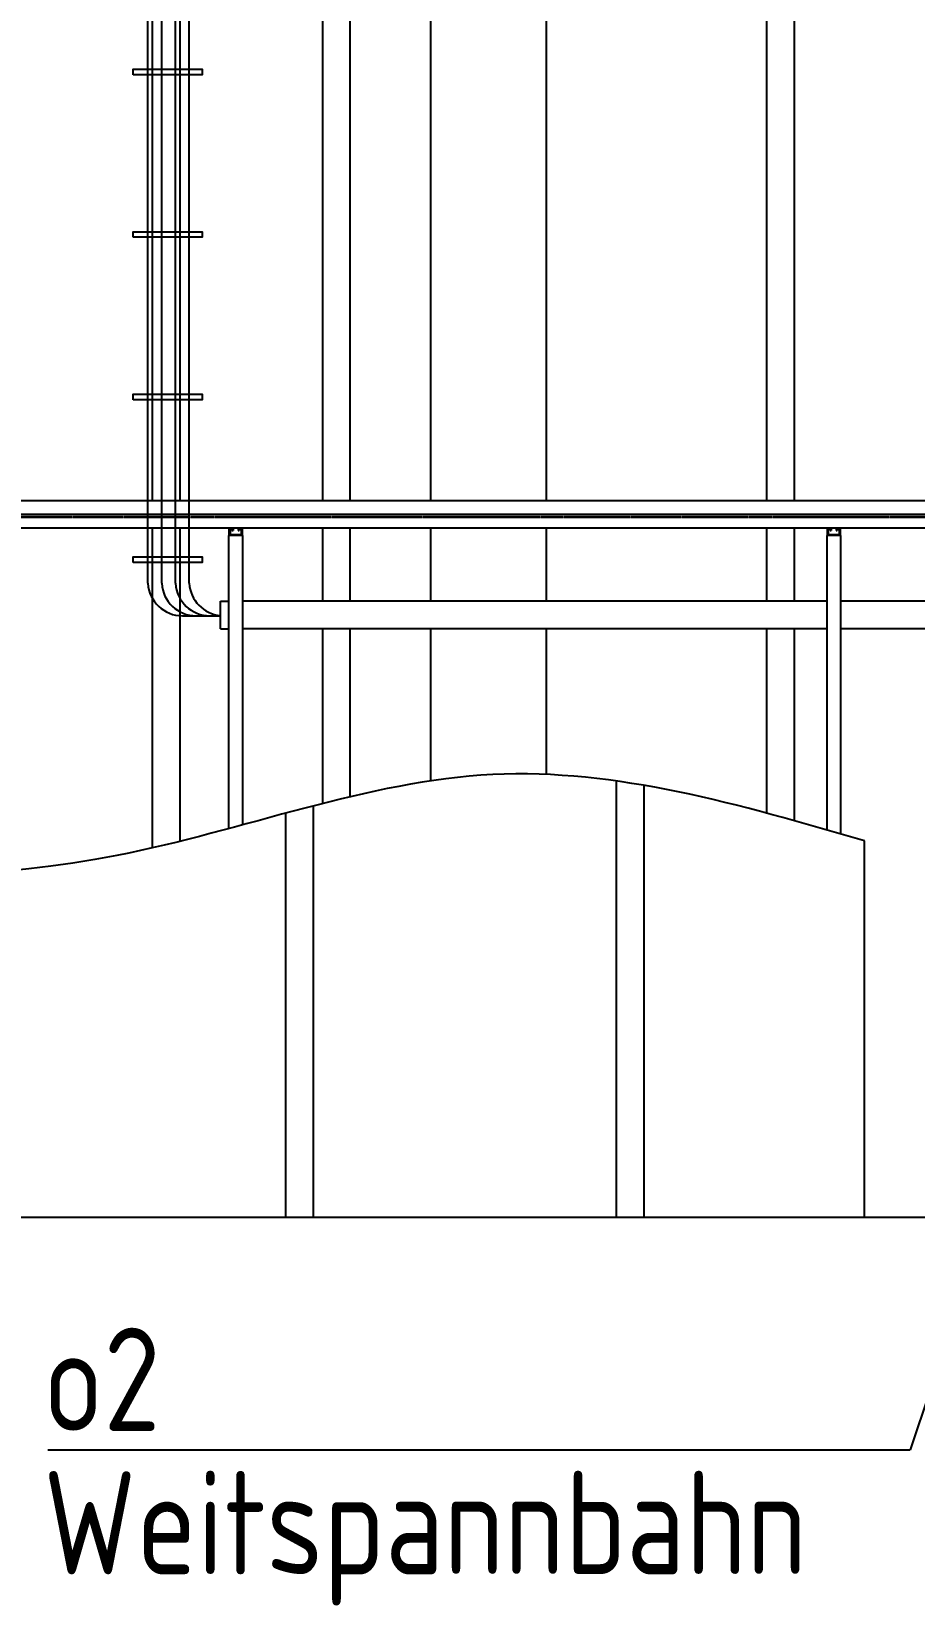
# Model space of a CAD drawing. Header units: millimetres. Extents: x -139278 to 641613, y -260926 to 217780.
# Drawn here: x 136667 to 139872, y 3902 to 9616 of the extents above; entities that cross this region are included whole.
import ezdxf
from ezdxf.enums import TextEntityAlignment as Align

# ---------------------------------------------------------------- set-up
doc = ezdxf.new("R2010")
doc.units = ezdxf.units.MM
doc.linetypes.add('ACAD_ISO13W100', pattern=[36, 12, -3, 12, -3, 0, -3, 0, -3])
doc.layers.add('10_31_Kabel_Feeder', color=21, linetype='ACAD_ISO13W100', lineweight=35)
doc.layers.add('70_T-Mobile', color=220, linetype='Continuous', lineweight=25)
doc.styles.add('ISOCP', font='ISOCP', dxfattribs={"width": 0.9})

msp = doc.modelspace()

# ---------------------------------------------------------------- linework, layer by layer
for p, q in [((138115.571, 28214.875), (138115.571, 7912.264)), ((137106.354, 7912.264), (137106.354, 27192.264)), ((137206.354, 7912.264), (137206.354, 27192.264)), ((137824.342, 7912.264), (137824.342, 27192.264)), ((137724.342, 7912.264), (137724.342, 27107.264)), ((138536.507, 7912.264), (138536.507, 16852.264)), ((139336.507, 7912.264), (139336.507, 16852.264)), ((139436.507, 7912.264), (139436.507, 16852.264)), ((142148.213, 7912.264), (136237.125, 7912.264)), ((140987.079, 7861.854), (139856.786, 4466.842)), ((142148.213, 7812.264), (136237.125, 7812.264)), ((137106.354, 7547.325), (137106.354, 7812.264)), ((137206.354, 7547.325), (137206.354, 7812.264)), ((137724.342, 7547.325), (137724.342, 7812.264)), ((137824.342, 7547.325), (137824.342, 7812.264)), ((138115.571, 7812.264), (138115.571, 7547.325)), ((138536.507, 7547.325), (138536.507, 7812.264)), ((139336.507, 7547.325), (139336.507, 7812.264)), ((139436.507, 7547.325), (139436.507, 7812.264)), ((137106.354, 6651.959), (137106.354, 7547.325)), ((137206.354, 6676.012), (137206.354, 7547.325)), ((137724.342, 6813.248), (137724.342, 7447.325)), ((137824.342, 6837.764), (137824.342, 7447.325)), ((138115.571, 7447.325), (138115.571, 6895.177)), ((138536.507, 6918.638), (138536.507, 7447.325)), ((139336.507, 6778.101), (139336.507, 7447.325)), ((139436.507, 6750.705), (139436.507, 7447.325)), ((138790.571, 5312.264), (138790.571, 6894.781)), ((138890.571, 5312.264), (138890.571, 6879.089)), ((137690.571, 5312.264), (137690.571, 6804.605)), ((137590.571, 5312.264), (137590.571, 6778.251)), ((139690.571, 5312.264), (139690.571, 6677.729)), ((120787.955, 5312.264), (165429.733, 5312.264)), ((136726.173, 4466.842), (139856.786, 4466.842))]:
    msp.add_line(p, q)
at = {"ltscale": 4}
msp.add_line((142094.948, 7861.854), (136237.125, 7861.854), dxfattribs=at)
at = {"ltscale": 5}
for p, q in [((137382.808, 7786.264), (137382.808, 6722.034)), ((137432.808, 7786.264), (137382.808, 7786.264)), ((137383.808, 7812.264), (137398.808, 7812.264)), ((137383.808, 7812.264), (137383.808, 7786.264)), ((137383.808, 7812.264), (137398.808, 7812.264)), ((137383.808, 7812.264), (137383.808, 7786.264)), ((137387.808, 7808.264), (137394.808, 7808.264)), ((137387.808, 7808.264), (137387.808, 7790.264)), ((137387.808, 7808.264), (137394.808, 7808.264)), ((137387.808, 7808.264), (137387.808, 7790.264)), ((137387.808, 7790.264), (137427.808, 7790.264)), ((137387.808, 7790.264), (137427.808, 7790.264)), ((137394.808, 7808.264), (137394.808, 7804.264)), ((137394.808, 7808.264), (137394.808, 7804.264)), ((137394.808, 7804.264), (137398.808, 7804.264)), ((137394.808, 7804.264), (137398.808, 7804.264)), ((137398.808, 7812.264), (137398.808, 7804.264)), ((137398.808, 7812.264), (137398.808, 7804.264)), ((137416.808, 7812.264), (137431.808, 7812.264)), ((137416.808, 7812.264), (137416.808, 7804.264)), ((137416.808, 7812.264), (137431.808, 7812.264)), ((137416.808, 7812.264), (137416.808, 7804.264)), ((137416.808, 7804.264), (137420.808, 7804.264)), ((137416.808, 7804.264), (137420.808, 7804.264)), ((137420.808, 7808.264), (137420.808, 7804.264)), ((137420.808, 7808.264), (137420.808, 7804.264)), ((137420.808, 7808.264), (137427.808, 7808.264)), ((137420.808, 7808.264), (137420.808, 7804.264)), ((137420.808, 7808.264), (137420.808, 7804.264)), ((137420.808, 7808.264), (137427.808, 7808.264)), ((137427.808, 7808.264), (137427.808, 7790.264)), ((137427.808, 7808.264), (137427.808, 7790.264)), ((137431.808, 7812.264), (137431.808, 7786.264)), ((137431.808, 7812.264), (137431.808, 7786.264)), ((137432.808, 7786.264), (137432.808, 6735.54)), ((139554.005, 7786.264), (139554.005, 6717.341)), ((139604.005, 7786.264), (139554.005, 7786.264)), ((139555.005, 7812.264), (139570.005, 7812.264)), ((139555.005, 7812.264), (139555.005, 7786.264)), ((139555.005, 7812.264), (139570.005, 7812.264)), ((139555.005, 7812.264), (139555.005, 7786.264)), ((139559.005, 7808.264), (139566.005, 7808.264)), ((139559.005, 7808.264), (139559.005, 7790.264)), ((139559.005, 7808.264), (139566.005, 7808.264)), ((139559.005, 7808.264), (139559.005, 7790.264)), ((139559.005, 7790.264), (139599.005, 7790.264)), ((139559.005, 7790.264), (139599.005, 7790.264)), ((139566.005, 7808.264), (139566.005, 7804.264)), ((139566.005, 7808.264), (139566.005, 7804.264)), ((139566.005, 7804.264), (139570.005, 7804.264)), ((139566.005, 7804.264), (139570.005, 7804.264)), ((139570.005, 7812.264), (139570.005, 7804.264)), ((139570.005, 7812.264), (139570.005, 7804.264)), ((139588.005, 7812.264), (139603.005, 7812.264)), ((139588.005, 7812.264), (139588.005, 7804.264)), ((139588.005, 7812.264), (139603.005, 7812.264)), ((139588.005, 7812.264), (139588.005, 7804.264)), ((139588.005, 7804.264), (139592.005, 7804.264)), ((139588.005, 7804.264), (139592.005, 7804.264)), ((139592.005, 7808.264), (139592.005, 7804.264)), ((139592.005, 7808.264), (139592.005, 7804.264)), ((139592.005, 7808.264), (139599.005, 7808.264)), ((139592.005, 7808.264), (139592.005, 7804.264)), ((139592.005, 7808.264), (139592.005, 7804.264)), ((139592.005, 7808.264), (139599.005, 7808.264)), ((139599.005, 7808.264), (139599.005, 7790.264)), ((139599.005, 7808.264), (139599.005, 7790.264)), ((139603.005, 7812.264), (139603.005, 7786.264)), ((139603.005, 7812.264), (139603.005, 7786.264)), ((139604.005, 7786.264), (139604.005, 6702.898))]:
    msp.add_line(p, q, dxfattribs=at)
msp.add_open_spline([(139690.571, 6677.729), (139239.701, 6809.025), (138329.746, 7074.01), (136591.909, 6376.188), (135259.701, 6606.167), (134390.571, 6798.834)], degree=3, knots=[0, 0, 0, 0, 1370.39898417, 2765.76860722, 5365.75747607, 5365.75747607, 5365.75747607, 5365.75747607], dxfattribs=at)
at = {"layer": '10_31_Kabel_Feeder', "color": 5, "ltscale": 0.1}
msp.add_line((141994.948, 7852.105), (136237.125, 7852.105), dxfattribs=at)
at = {"layer": '70_T-Mobile', "ltscale": 4}
for p, q in [((137139.938, 7612.561), (137139.739, 27343.102)), ((137189.938, 7612.561), (137189.739, 27343.102)), ((137089.938, 7612.561), (137089.739, 27293.102)), ((137239.938, 7612.561), (137239.739, 27293.102)), ((137214.739, 7494.616), (137353.115, 7494.616))]:
    msp.add_line(p, q, dxfattribs=at)
at = {"layer": '70_T-Mobile'}
for p, q in [((137353.115, 7447.325), (137353.115, 7547.325)), ((137353.115, 7547.325), (137382.808, 7547.325)), ((139554.005, 7547.325), (137432.808, 7547.325)), ((141319.09, 7547.325), (139604.005, 7547.325)), ((137353.115, 7447.325), (137382.808, 7447.325)), ((139554.005, 7447.325), (137432.808, 7447.325)), ((141319.09, 7447.325), (139604.005, 7447.325))]:
    msp.add_line(p, q, dxfattribs=at)
for points in [[(137036.631, 9458.568), (137036.631, 9478.568), (137286.631, 9478.568), (137286.631, 9458.568)], [(137036.631, 8868.568), (137036.631, 8888.568), (137286.631, 8888.568), (137286.631, 8868.568)], [(137036.631, 8278.568), (137036.631, 8298.568), (137286.631, 8298.568), (137286.631, 8278.568)], [(137036.631, 7688.568), (137036.631, 7708.568), (137286.631, 7708.568), (137286.631, 7688.568)]]:
    msp.add_lwpolyline(points, close=True, dxfattribs=at)
at = {"layer": '70_T-Mobile', "ltscale": 4}
for centre, end in [((137214.739, 7619.616), 270), ((137264.739, 7619.616), 270), ((137314.739, 7619.616), 270), ((137364.739, 7619.616), 264.664319)]:
    msp.add_arc(centre, 125, 183.235627, end, dxfattribs=at)

# ---------------------------------------------------------------- texts
at = {"style": 'ISOCP', "width": 0.9}
for s, p in [('o2', (136709.744, 4422.727)), ('Weitspannbahn', (136709.744, 3902.73))]:
    msp.add_text(s, height=375, dxfattribs=at).set_placement(p, align=Align.BOTTOM_LEFT)

doc.saveas('drawing.dxf')
